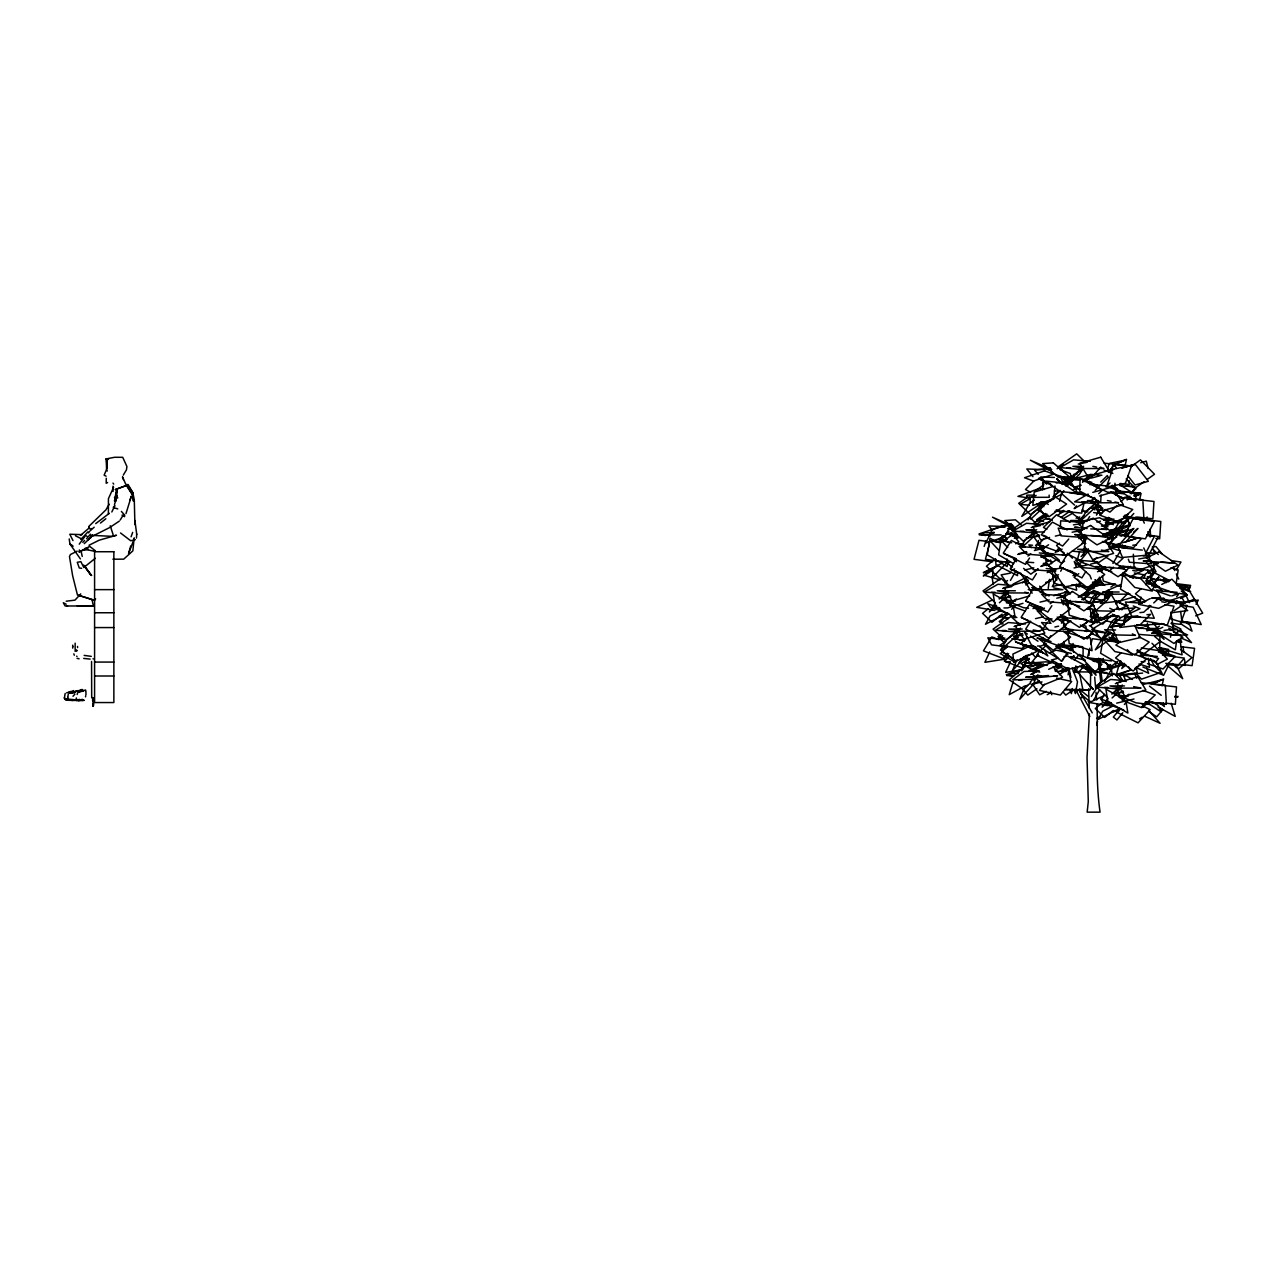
<?xml version="1.0" encoding="UTF-8"?>
<svg xmlns="http://www.w3.org/2000/svg" width="1266" height="1266" viewBox="0 0 1266 1266"><rect width="100%" height="100%" fill="white"/><g stroke="black" fill="none" stroke-linecap="round" stroke-linejoin="round"><path stroke-width="1.5" d="M1107.481 664.033L1107.465 669.587L1110.171 664.603M65.199 693.436L64.772 695.572M68.348 694.021L67.921 696.142M85.93 694.907L85.977 691.6M106.265 478.279L106.186 483.295L107.578 482.536M1083.031 656.089L1083.158 647.179M1159.941 634.424L1159.688 650.724L1141.299 647.986M113.054 491.43L113.006 486.176M79.742 699.956L81.388 699.781M82.876 700.525L84.347 700.288M108.433 459.447L105.996 458.941L106.977 459.004L106.755 468.483L105.996 458.941L114.605 457.279L122.723 457.311L126.932 466.553L126.426 469.908L123.277 475.13M992.829 570.222L992.655 577.312L1007.008 562.547L1007.087 559.002M1114.982 483.216L1114.871 487.821L1135.697 501.099L1135.855 494.959L1119.824 484.736M64.534 697.693L65.484 699.734L78.223 699.781M67.684 698.262L68.633 700.304L76.783 700.478M1097.527 721.288L1096.72 725.133M1101.024 495.022L1100.74 502.27L1079.629 491.018L1080.12 478.342L1099.616 488.739M93.32 706.365L93.431 703.69M1060.417 526.577L1060.686 520.801L1082.968 522.415L1082.604 530.122L1062.19 528.65M1098.682 658.178L1098.492 661.738L1103.398 658.494M1089.409 713.913L1087.019 757.622L1088.285 801.615L1087.162 812.155L1100.059 812.155C1094.979 776.185 1098.176 739.882 1096.989 703.833M1110.773 543.478L1110.836 542.228L1107.718 544.475M134.164 537.971L132.851 550.868L123.704 559.161L112.88 559.208M106.977 459.004L106.502 469.654L104.129 475.13L106.059 476.206M136.491 538.082L136.681 533.935M1070.64 649.996L1070.925 646.151M1042.567 489.736L1043.121 482.536L1050.463 483.565M84.759 548.51L88.351 547.577L79.188 551.976L79.362 549.919M92.592 700.889L92.829 697.977M1084.646 540.487L1084.946 536.8M1073.109 643.508L1072.745 647.369L1063.218 646.261M1055.021 485.938L1053.676 499.215L1032.834 505.371L1034.18 492.078L1053.122 486.492M1071.02 650.803L1071.416 646.879M1124.841 622.271L1125.585 614.849M1083.949 540.867L1084.376 537.132M93.273 706.286L93.637 703.374M1099.758 663.637L1100.217 659.997M1083.712 540.171L1084.202 536.531M1048.232 588.405L1049.467 579.337M1098.049 585.319L1099.616 577.597M1176.62 640.675L1175.37 649.822L1159.023 640.564M64.74 696.379C61.781 700.509 71.086 699.861 69.567 700.051M67.889 696.965L68.396 700.066L73.096 700.43M92.402 534.806L90.741 537.813L90.741 535.74M1125.173 614.991L1124.366 620.641L1116.042 619.865M1170.496 637.209L1171.003 633.712L1146.521 628.949M1085.959 536.499L1084.092 549.191L1107.908 556.312M1109.238 547.244L1109.776 543.62L1102.449 541.437M1152.519 575.571L1154.117 564.699M1176.32 582.692L1178.187 570.001L1170.876 567.817M1123.86 622.983L1125.031 615.244M1097.464 585.145L1099.062 578.562M1007.736 562.816L1007.135 566.535L987.258 554.856L989.996 538.161L996.627 542.054M1103.366 636.561L1100.629 653.256L1120.489 664.935L1121.106 661.216M1140.983 597.109L1140.381 600.828L1120.505 589.149L1123.243 572.454L1133.181 578.293M988.793 545.393L989.411 541.832M1146.505 583.832L1147.423 578.483L1130.269 576.853M85.534 696.838L85.677 695.984M1068.061 674.762L1069.264 668.005M1072.286 688.53L1071.4 693.594L1070.055 690.176M76.166 698.927L76.356 697.93M1097.131 585.019L1097.828 581.141M1097.052 585.683L1097.685 582.138M1074.787 671.391L1075.894 665.869M82.733 689.78L82.1 690.112M85.882 690.35L85.249 690.682M1059.61 501.32L1061.778 491.92M1084.329 501.842L1081.75 513.126L1057.458 510.72M1124.904 466.284L1126.534 459.321L1112.846 465.255M1139.463 500.402L1141.077 493.455L1134.257 496.43M1146.284 520.421L1147.107 516.939M1161.982 685.871L1163.612 678.908L1151.649 684.099L1176.494 686.932L1175.37 704.276L1165.859 703.184M989.379 544.111L985.423 559.319L1009.572 562.547M1089.884 648.208L1087.415 657.719L1111.564 660.947M1090.881 644.41L1092.368 638.697L1101.657 639.947M1108.288 589.814L1107.291 593.612L1112.861 594.355M1107.576 469.259L1109 463.878M1116.802 674.43L1117.641 675.553L1116.802 674.43L1131.266 669.777M1077.461 559.382L1079.502 552.071M1009.382 529.599L1010.442 525.849M130.714 546.01L128.578 553.574L134.338 538.382M1116.216 674.936L1120.268 660.773M114.446 504.659L117.168 495.797M984.173 546.421L985.929 540.772M1001.485 541.611L1003.226 535.961M1013.275 681.472L1009.192 694.67L1023.055 687.042M1021.488 670.806L1023.229 665.156L1026.694 663.257M125.999 513.585L131.411 496.066L129.702 500.592M1121.977 529.599L1123.132 525.976M1148.341 557.119L1149.481 553.495M88.699 538.762L88.383 539.712L89.395 538.319M88.968 527.289L90.108 529.172M77.147 694.512L77.906 692.265L83.208 691.062M1084.804 541.832L1086.655 536.404M1110.583 543.525L1113.051 536.278L1103.841 533.54M1107.022 485.337L1112.624 469.306L1131.662 465.461L1125.442 483.28L1108.288 486.745M1143.878 578.42L1145.113 574.986L1134.304 572.976M1148.183 608.804L1149.401 605.37M131.078 536.8L132.677 532.385M1016.044 538.082L1017.294 534.679M1035.366 549.08L1038.468 540.535M1042.092 549.476L1043.485 545.915L1040.636 548.447M1063.741 598.945L1065.814 593.612L1061.541 597.41M1104.933 597.093L1106.152 594.039M1149.037 583.389L1152.519 574.653M1107.307 591.095L1104.68 597.568L1107.671 598.28M1016.645 660.441L1012.325 670.853L1025.903 655.946M1036.221 677.389L1033.341 684.336L1019.779 699.243L1024.083 688.815L1026.552 686.109M81.356 700.351L76.64 700.462L81.119 700.43L82.084 699.196M1109.649 539.443L1110.994 536.341L1123.401 522.352L1129.351 517.272M1126.613 532.4L1127.943 529.299L1106.848 536.341M1130.744 532.4L1132.089 529.299L1110.994 536.341L1121.328 527.384L1133.83 513.458M1075.483 672.404L1077.746 667.229M1109.127 668.258L1110.646 664.808M113.608 487.283L108.433 498.662L108.385 514.154M1104.553 597.014L1105.914 593.991M1124.161 663.321L1121.771 668.543L1125.949 664.951M989.727 651.895L984.885 662.308L1002.988 659.428M1010.458 661.96L1005.631 672.373L1021.915 669.793M1017.927 673.686L1019.462 670.379L1022.944 669.255M1027.106 659.032L1023.229 667.324L1031.901 664.539M1037.012 667.578L1038.563 664.254L1028.15 667.593M111.819 511.986L114.874 505.609L113.244 507.524L117.754 508.9M109.224 504.2L105.901 509.881L88.778 526.466M1168.835 664.697L1163.628 675.269L1142.897 667.024M1117.039 533.492L1119.666 528.286M1075.752 473.579L1070.023 484.672L1078.6 488.993M1145.382 553.796L1154.339 536.452L1146.632 535.407M1188.22 591.08L1190.436 586.838L1181.115 588.041L1186.464 585.968L1194.851 599.894L1189.565 601.951M1196.053 604.309L1198.269 600.084L1179.659 602.474M79.236 544.174L85.629 535.486L86.958 536.246M1057.885 576.362L1052.283 586.601L1062.047 584.148M1060.671 571.235L1062.538 567.817M83.477 700.256L82.274 699.971M1089.077 603.597L1092.906 596.745L1096.767 593.501M1091.339 604.42L1098.049 592.409M1134.652 625.388L1140.144 637.589L1118.764 642.622L1111.69 626.923L1117.53 616.526L1112.387 620.862L1101.863 639.726L1107.006 635.405M1010.458 580.398L1015.997 570.792M1093.777 699.908L1099.648 689.748M1104.538 681.282L1111.374 669.429M1020.396 628.094L1015.142 637.067L1000.457 650.265L1006.581 639.789L1018.339 629.234M1152.187 574.922L1154.038 571.757M1176.336 569.906L1180.972 562.025L1171.208 560.585M1112.909 563.449L1120.426 550.868L1109.696 547.608M1109.19 472.519L1112.956 466.252L1115.33 466.236L1116.485 468.483M1008.195 656.658L1006.328 659.744L983.429 650.851L991.832 636.925L998.874 639.662M1101.768 698.959L1104.569 694.322M1039.465 502.586L1037.471 505.894L1021.773 516.401L1029.764 503.203L1034.464 500.054M120.207 520.01L123.166 515.151M1131.329 493.819L1135.428 487.173M1085.832 571.567L1081.924 577.882L1059.705 566.63L1067.523 554.002L1082.905 561.788M1039.797 650.344L1036.743 655.297L1059.246 665.758M1062.301 660.82L1067.396 652.576M1086.576 521.45L1089.678 516.528M1091.308 696.395L1100.755 681.488L1102.259 681.345L1099.505 662.086M1016.25 559.208L1010.221 568.687L1032.407 579.939L1036.427 573.609M1029.527 558.021L1025.507 564.335L1003.321 553.084L1011.36 540.44L1025.017 547.371M1030.682 621.258L1025.65 629.155L1047.837 640.406L1050.859 635.674M1051.872 605.718L1047.837 612.032L1025.65 600.78L1033.705 588.136L1049.055 595.938M1047.393 622.207L1043.358 628.537L1021.171 617.286L1029.226 604.642L1041.174 610.703M1090.991 614.722L1094.837 608.693M1088.095 637.858L1091.118 633.111L1101.357 638.301M1102.037 639.283L1095.312 649.822L1110.488 638.839L1113.368 634.329M1109.079 472.218L1112.956 466.236L1108.858 472.345M1020.966 546.532L1024.89 540.535L1034.908 531.293M1036.253 531.831L1032.328 537.844L1022.311 547.07M1096.831 504.137L1093.887 508.647L1079.597 521.829L1086.465 511.337L1095.043 503.409M1040.241 592.599L1042.203 589.592M1028.024 519.915L1031.964 513.933L1041.981 504.707M1043.326 505.229L1039.386 511.211L1030.809 519.123M1065.735 485.1L1071.637 476.127M1065.988 486.097L1069.912 480.115M1083.253 468.42L1079.312 474.402L1066.431 486.271M995.266 603.012L989.363 612L996.516 605.401M1008.591 591.333L1003.685 598.802L999.38 602.758M1007.309 653.209L1004.365 657.687L1008.654 653.747M1088.032 551.39L1079.803 561.329M1026.916 659.333L1024.954 662.324L1029.242 658.367M1095.043 610.244L1093.08 613.235L1107.402 600.052L1112.308 592.567M1107.987 698.199L1102.085 707.172L1107.813 701.902M1122.293 685.017L1116.406 693.99L1112.102 697.946M1096.435 515.135L1099.489 510.562L1102.86 508.979M1046.46 639.757L1043.785 643.682L1061.43 661.327L1063.218 658.716M1045.716 555.806L1047.868 552.656M1066.969 605.085L1070.213 600.353M1061.414 623.157L1065.735 616.859M1063.851 490.638L1061.715 493.708L1074.628 505.118M1067.048 486.049L1069.184 482.979L1076.353 489.309M80.755 593.881L74.979 600.131L66.196 601.208M1091.086 626.607L1089.393 625.594M90.472 534.173L86.531 538.746M1097.891 512.952L1100.012 510.071M1152.155 585.936L1158.754 577.09L1151.744 585.731M72.716 645.154L72.716 646.989M72.716 646.309L72.716 648.145M80.897 539.395L87.987 531.815M1023.593 657.086L1019.067 662.878L1024.321 657.117M1152.661 584.813L1158.738 577.09M77.21 551.153L70.469 554.508L69.472 556.518L72.653 575.808L77.463 595.036L94.475 600.29L95.63 598.834M1176.668 596.634L1178.44 594.45L1154.924 586.205L1152.266 589.481L1170.354 595.827M1007.657 613.25L1000.631 621.923L1003.036 623.837M1119.207 709.878L1113.352 717.094L1116.944 719.974L1122.815 712.742M1098.002 614.295L1094.71 618.314L1096.625 622.302L1092.289 612.301M1058.993 547.893L1055.227 552.435L1062.127 549.128M1038.262 654.459L1031.964 662.023L1047.204 665.41M1044.45 684.352L1039.418 690.397L1060.354 695.066L1071.701 681.472L1056.461 678.085M1071.495 658.795L1073.932 655.867M1074.296 660.251L1079.17 654.411L1101.911 664.223L1095.818 671.502L1081.829 665.473M1078.379 672.737L1084.282 665.71M82.116 689.495L80.027 690.334M85.265 690.081L82.417 691.046M90.851 529.441L91.643 528.523M1082.557 482.33L1088.222 475.684M1100.771 467.027L1093.966 475.003L1085.073 481.792M1068.805 539L1062.617 546.026L1041.285 534.774L1052.41 522.13L1067.175 529.916M73.001 696.284L74.852 694.211M1076.606 505.862L1074.154 508.631L1087.035 501.589M76.878 650.36L75.153 651.373L75.153 643.16M1121.328 542.339L1133.83 528.413L1126.376 534.774M1126.708 540.946L1137.96 528.413L1133.497 532.226M82.828 542.386L84.6 540.44M1030.255 682.042L1035.192 676.614M1008.005 613.25L1004.365 617.207L1007.863 618.947M1011.629 609.294L1015.253 605.338M1120.726 708.438L1117.087 712.394L1138.055 722.854L1150.145 709.672L1143.166 706.175M1124.35 704.482L1127.974 700.525M80.391 535.455L89.221 527.906M1178.361 631.607L1180.846 628.98L1172.221 624.613M990.487 568.735L984.173 575.223L1000.061 579.923M1025.096 582.613L1027.707 579.923M1083.237 600.068L1089.741 593.422M1102.733 624.185L1110.519 616.21M1125.648 618.789L1128.243 616.131M1033.768 481.096L1025.492 489.515L1030.666 492.332M1081.67 537.338L1084.44 534.553M1080.689 539.284L1083.459 536.499M1111.105 592.52L1100.296 603.328L1120.299 601.034L1128.402 592.931M84.268 543.636L91.215 536.926M73.491 699.876L78.255 699.544M1100.708 482.109L1107.323 475.557L1108.32 477.345L1095.09 490.433M1078.711 520.627L1083.823 515.563M1091.055 603.439L1100.502 594.134M1094.71 628.553L1092.004 631.196L1105.123 632.873M1110.535 627.556L1119.983 618.267M1027.343 637.241L1020.776 643.571L1040.684 650.692L1045.938 645.628M81.974 689.527L79.758 690.619M1094.552 497.665L1090.406 501.637L1101.831 507.761M1098.698 493.708L1102.844 489.752M1116.897 505.53L1109.981 512.129L1105.091 509.502M1121.043 501.573L1123.812 498.946L1110.757 491.936M1043.595 539.237L1038.183 544.333L1057.616 551.438L1060.322 548.89M1105.171 510.04L1099.743 515.135L1119.191 522.241L1132.738 509.518L1118.606 504.359M1074.296 489.072L1077.002 486.524M1047.947 515.183L1045.241 517.715L1052.299 520.31M1089.235 477.108L1085.168 480.906L1097.527 485.432M1105.946 486.761L1110.013 482.947M1016.313 598.976L1009.524 605.306L1025.428 611.13M1110.567 534.553L1114.65 530.739M1033.024 608.63L1035.746 606.097M1092.669 561.329L1096.736 557.531M1113.447 567.184L1109.38 570.998L1102.306 568.402M1116.169 564.652L1122.958 558.306L1115.884 555.727M1115.963 604.009L1118.669 601.477M1129.035 694.148L1122.246 700.494L1141.679 707.615L1155.241 694.923L1142.882 690.397M1124.841 571.662L1130.57 566.345M1150.873 605.591L1143.72 612.238L1139.922 612.602M1153.737 602.933L1159.466 597.631L1151.886 598.343M991.373 568.545L983.318 575.983L989.411 572.374L996.12 566.171M1064.026 482.536L1069.754 477.266M1076.179 473.168L1081.908 467.882M1052.853 496.968L1060.006 490.369M1057.664 515.626L1063.377 510.356M1006.264 592.298L999.111 598.881L1008.163 592.662M1082.398 554.809L1088.127 549.539M1120.426 686.156L1111.833 694.069L1120.869 687.849M1082.019 697.629L1082.667 697.028L1079.392 690.239M89.997 530.976L94.159 527.194M1141.22 588.595L1135.46 593.786L1145.714 601.445M1145.54 584.718L1148.42 582.123L1155.731 587.598M1160.226 600.448L1163.106 597.853M1121.344 652.702L1115.583 657.893L1133.149 671.027L1146.11 659.364L1140.255 654.981M92.086 536.404L109.699 527.542L119.289 521.133M1100.74 617.128L1096.388 620.989L1101.531 623.663M1120.22 641.245L1115.868 645.106L1134.7 654.933L1149.18 642.084L1138.909 636.719M1007.831 646.277L1001.865 651.484L1015.807 660.884M1030.698 682.77L1023.245 689.258L1009.303 679.858L1025.697 665.568L1033.452 670.79M1033.673 680.174L1036.664 677.579M993.683 559.952L986.436 566.234L1000.425 579.163M1004.618 583.025L1007.514 580.524M1007.578 646.356L1001.659 651.42L1013.085 658.336M1014.968 640.026L1017.927 637.494M1115.362 547.418L1119.824 543.605M1119.492 547.418L1122.467 544.886M1130.142 493.534L1135.934 488.613L1132.722 486.571M95.298 558.274L83.793 567.516L80.866 561.629L77.258 562.31L79.299 567.991L81.625 568.323M1022.501 582.819L1026.742 579.29M1093.935 661.074L1096.767 658.716M76.371 650.012L76.878 650.961M95.71 523.633L109.351 513.3M100.441 523.08L105.838 518.759M988.35 608.693L982.558 613.33L991.958 622.239L1002.086 614.121M1005.03 616.859L999.238 621.495L1001.928 624.043M1102.512 702.709L1095.28 708.517L1104.68 717.411L1113.352 710.448M1086.877 589.782L1099.98 579.306M89.728 537.639L90.646 536.911M1054.42 495.544L1060.148 491.018L1054.325 491.002M1003.178 527.115L1006.122 524.82M998.558 539.522L1002.973 536.072M1005.916 533.777L1008.86 531.483M1078.774 573.672L1074.059 577.264L1087.415 587.74L1104.712 574.542L1095.802 567.564M1027.881 556.011L1030.777 553.828M1038.088 568.687L1030.856 574.178L1023.577 568.371M1040.984 566.488L1048.232 560.996L1040.937 555.173M1027.549 577.106L1024.653 579.306L1037.756 589.782L1055.116 576.6L1047.837 570.776M1034.781 571.615L1037.677 569.415M1044.434 608.107L1040.082 611.399L1053.201 621.875L1070.561 608.693L1061.826 601.714M1050.21 603.708L1053.106 601.524M1045.732 620.213L1048.628 618.014M1042.978 637.589L1040.082 639.789L1053.201 650.265L1070.561 637.067L1063.282 631.259M1117.846 661.358L1110.614 666.85L1100.423 658.716M1037.756 675.015L1032.059 679.225L1012.642 679.905L1024.02 671.471L1037.614 671.012M1059.864 671.455L1062.791 669.271M1059.468 674.715L1068.282 668.179M1059.547 543.193L1056.556 545.393L1065.798 555.869L1083.775 542.687L1077.999 536.135M1140.223 577.85L1152.202 569.067L1146.426 562.515M1078.854 538.636L1083.348 535.328M1131.472 617.65L1122.451 624.249L1129.699 617.966L1126.265 616.178M1110.868 587.107L1115.362 583.848L1095.549 585.209L1085.057 592.805L1097.669 591.934M1130.348 611.225L1134.842 607.965L1115.03 609.326L1104.538 616.922L1118.954 615.925M1106.025 635.579L1110.583 632.288M1035.066 491.05L1043.944 484.72M1131.551 466.268L1140.492 459.875L1154.513 474.244L1147.059 479.561M1144.068 481.697L1135.111 488.09L1126.202 478.944M1018.766 630.927L1005.315 640.406L993.066 629.155L1010.996 616.526L1020.523 625.277M1035.287 532.717L1023.245 541.168L1011.629 529.916L1029.685 517.24L1037.424 524.741M1093.84 505.64L1084.82 511.97L1082.24 509.47M1025.112 582.392L1028.119 580.287M1082.794 625.246L1087.288 622.081M1090.295 619.976L1094.789 616.827L1095.359 622.366M1057.094 468.768L1063.123 464.559M1027.755 496.984L1018.719 503.298L1030.318 514.55L1039.354 508.236M1070.245 477.741L1083.791 468.262M1062.68 484.229L1070.213 478.959M1036.537 519.804L1045.574 513.49M1033.42 523.507L1046.966 514.028M1061.003 517.462L1070.023 511.147M1081.053 556.502L1084.06 554.381M1001.01 634.488L998.004 636.592L1004.444 642.843M1098.761 583.705L1086.719 592.14L1089.298 594.64M1102.828 600.226L1108.858 596.017M1134.811 668.448L1141.062 664.096M1003.479 540.93L1012.658 534.6L1018.75 541.721L1015.696 543.826M1034.67 669.54L1040.779 665.315M1036.933 688.767L1027.755 695.097L1021.646 687.976M1073.394 689.812L1065.75 695.097L1063.313 692.249M1048.58 544.791L1041.079 549.887L1061.557 563.164L1064.564 561.123M1055.48 560.395L1047.979 565.491L1055.844 570.586M1072.951 575.698L1075.958 573.672M1070.909 620.878L1063.408 625.974L1083.886 639.235L1092.906 633.127L1080.294 624.961M1173.899 610.861L1182.903 604.752L1176.605 600.654M1159.419 626.069L1153.421 630.136L1173.899 643.413L1182.903 637.304L1168.724 628.11M1005.726 641.403L999.697 645.423L1021.662 648.524L1026.188 645.502M1047.172 572.643L1050.321 570.602M1096.609 718.471L1099.727 716.524M1139.511 718.866L1142.154 717.236M1080.547 595.558L1090.01 589.75M1098.445 620.656L1090.564 625.499L1101.262 639.362L1110.725 633.554M1081.702 599.578L1086.418 596.713L1104.791 600.844M1019.225 628.965L1014.398 631.861L995.408 630.246L1008.29 622.54L1025.381 623.98M1013.386 536.278L1016.487 534.458L1006.755 534.078M1088.127 494.072L1074.565 501.827L1093.144 503.425L1098.239 500.529M1036.664 529.726L1031.584 532.622L1013.006 531.024L1026.568 523.269L1043.279 524.71M1025.729 584.908L1029.131 582.977M1040.921 588.453L1037.534 590.383L1028.245 589.592M1083.664 466.299L1078.585 469.195L1060.006 467.581L1073.584 459.859L1090.295 461.315M1030.271 498.598L1020.08 504.39L1029.369 505.197M1064.991 479.893L1068.393 477.962M1038.658 506.004L1043.754 503.108M1046.381 516.069L1037.898 520.896L1043.469 521.37M1035.161 524.773L1045.352 518.981L1050.922 519.471M1062.934 518.823L1071.416 513.996M1008.037 590.7L1002.941 593.596L984.362 591.982L997.94 584.275L1012.8 585.557M1088.459 549.27L1083.364 552.15L1072.223 551.185M1002.751 635.754L999.365 637.684L1004.935 638.159M1111.754 591.95L1106.658 594.83L1088.08 593.216M1120.758 685.887L1115.662 688.767L1097.084 687.153L1110.662 679.446L1125.521 680.744M1011.36 570.744L1014.636 568.909M1024.795 582.677L1028.055 580.841M1094.378 661.58L1099.284 658.842M1081.386 697.756L1082.667 697.028M1003.384 651.753L1000.172 653.509L1014.177 661.754L1017.373 659.997M1027.343 660.045L1020.918 663.574L1024.036 665.41M1047.204 694.67L1050.669 692.755M1141.885 706.792L1148.294 703.263M89.269 531.831L88.557 532.923M1094.9 618.615L1098.192 616.874M1037.155 663.843L1032.233 666.438L1025.318 655.962M1039.339 680.886L1032.771 684.352L1039.671 694.812L1046.254 691.347M79.188 551.976L89.775 546.437L95.377 550.805M1041.538 549.286L1044.925 547.529M1161.729 584.465L1171.857 579.179L1187.286 595.004L1180.529 598.517M1000.441 610.703L990.075 616.004L985.47 624.249L1006.217 613.662M1113.162 705.89L1102.781 711.175L1098.192 719.42L1118.938 708.849M1002.767 562.8L983.271 572.738L997.655 565.965M1013.069 584.117L1026.077 577.486M89.016 545.25L99.128 540.202L116.472 535.249L111.899 536.325L91.279 535.36M1119.714 568.102L1123.037 566.44L1143.071 570.428L1129.778 577.059M1150.272 598.565L1138.656 604.373L1158.691 608.345L1171.968 601.714L1151.933 597.726M1162.774 627.24L1160.067 628.585L1147.344 628.411M1082.921 480.795L1089.789 477.44M1076.828 564.715L1081.623 562.389L1102.306 569.447L1097.511 571.773M1062.221 494.072L1045.083 502.333L1048.295 504.454M1064.532 511.227L1061.098 512.888L1056.303 509.723M1030.128 645.945L1012.895 654.079L1013.797 662.324L1036.189 651.753L1035.651 646.799M991.737 600.29L976.719 607.348L994.902 610.449M1104.458 695.477L1089.425 702.519L1107.623 705.621M1099.853 585.303L1103.351 583.673M1120.489 584.591L1101.278 593.532L1092.811 590.067M1119.334 609.421L1128.069 605.354M1122.356 697.677L1125.585 696.189M1030.635 674.462L1035.794 672.104M1151.981 584.686L1155.542 583.072M1103.92 526.957L1120.742 519.456L1114.444 530.043L1102.654 535.281M1121.518 535.914L1124.888 534.426M1115.204 546.501L1118.574 544.997M1029.131 670.553L1043.595 664.128M1053.027 661.707L1033.151 670.553L1039.782 672.119M1048.659 669.287L1061.304 663.653M1127.041 499.817L1130.617 498.25M1135.982 495.892L1139.574 494.326L1133.845 495.497M1114.27 464.907L1125.015 460.191L1109.728 463.309M1127.42 499.405L1130.839 497.918M1143.23 684.447L1162.093 679.779L1151.348 684.479M1064.674 484.799L1068.203 483.28M1099.252 509.644L1102.67 508.157M1119.35 547.482L1122.768 545.994M71.592 691.363L73.729 690.556M74.741 691.932L76.862 691.141M1090.073 587.155L1095.343 584.892M1054.705 670.015L1061.43 667.135L1056.414 666.565M1049.261 653.003L1056.034 650.138L1071.416 653.493M1070.403 657.624L1073.79 656.184M1121.28 529.33L1128.576 526.276M1073.521 489.562L1076.907 488.154M1102.749 534.79L1111.01 531.388L1114.333 533.255M1035.588 545.266L1040.747 543.161M1038.848 655.456L1035.224 656.912L1031.663 653.003M1039.212 670.616L1031.98 673.544L1042.678 685.302L1062.585 677.231L1053.075 666.786M1100.629 505.72L1095.501 507.777L1099.663 513.806M1039.054 534.917L1033.926 536.974L1039.149 544.507M1010.426 595.922L1005.283 597.979L1008.416 602.521M1123.148 691.094L1118.005 693.167L1122.167 699.212M1022.532 633.491L1015.648 636.244L1017.516 639.267M1026.599 644.679L1023.007 646.103L1033.831 646.04M1046.412 643.903L1041.032 646.008L1037.44 646.024M73.998 691.98L80.059 690.476M1180.213 604.689L1194.297 599.198L1202.7 613.124L1195.658 615.862M1098.255 672.562L1108.826 668.448L1099.474 669.667M1036.126 495.402L1029.195 497.981L1017.959 496.383L1038.721 488.644L1044.355 489.436M1078.426 596.84L1094.504 591.048M1088.823 593.517L1078.268 597.125M1110.108 616.969L1092.526 622.951L1113.985 615.165M1160.463 672.61L1141.505 679.146L1136.029 673.512M990.297 533.461L993.952 532.211M1006.565 534.268L1012.056 532.385M1110.693 641.229L1115.868 639.457M1078.252 464.068L1087.431 462.217M1031.236 527.495L1040.415 525.627M1076.084 518.205L1079.787 516.955M1002.609 588.484L1011.787 586.617M1131.677 568.418L1135.396 567.152M1160.59 599.704L1164.309 598.438M1171.746 595.906L1179.2 593.374L1187.286 594.735L1164.942 602.315L1161.713 601.777M1115.33 683.656L1120.901 681.773M990.772 533.777L994.301 532.59M1022.801 659.95L1026.33 658.763M1022.184 669.318L1006.343 674.651L1012.863 676.266M78.334 690.524L75.691 691.204M81.467 691.094L78.84 691.774M1081.322 529.647L1084.851 528.476M1113.89 519.028L1106.848 521.386L1105.519 524.488L1116.074 520.959M1124.43 515.499L1127.943 514.328L1126.613 517.43L1121.344 519.202M1107.275 538.857L1112.545 537.101M1111.406 538.857L1116.691 537.101M1120.204 535.929L1127.231 533.572M1109 546.912L1137.675 537.971L1125.379 542.054M1114.824 545.567L1120.093 543.81M1014.05 626.559L1019.241 624.866M1106.437 543.541L1110.187 542.323L1117.783 546.311L1102.813 551.137M1124.825 664.001L1109.934 669.081L1109.633 667.72L1124.129 663.669M1092.605 616.241L1097.812 614.58M1053.233 576.441L1058.503 574.796M78.634 699.861L79.473 700.035M1161.397 653.082L1166.967 651.42M1022.991 603.312L1007.451 607.933L1003.97 607.949M1060.386 671.17L1067.159 669.16M1121.787 698.579L1125.252 697.55M1133.988 699.006L1116.691 703.136M1099.521 495.987L1113.51 491.888M1050.194 521.592L1032.708 526.719L1040.81 539.996L1049.561 537.449M1045.653 582.439L1050.891 580.904M1053.755 595.716L1067.744 591.618L1063.693 584.971M1030.366 621.527L1015.221 625.974L1023.988 639.235L1044.814 633.127L1039.94 625.752M1081.211 485.226L1074.217 487.268L1068.156 477.314M1088.222 483.201L1091.719 482.172M1054.879 511.353L1058.376 510.325M1101.388 526.118L1106.642 524.583M1110.947 530.201L1130.19 524.583L1126.139 517.952M1029.669 595.875L1012.167 600.97L1004.08 587.709L1025.064 581.585L1032.154 593.2M1135.127 596.602L1115.884 602.22L1108.81 590.605M68.348 692.613L71.735 692.138M71.497 693.198L74.884 692.708M1122.246 468.009L1135.175 464.321M1140.713 462.739L1146.268 461.14L1148.167 468.515M66.623 692.818L67.747 692.502M69.772 693.388L70.896 693.072M1089.804 700.905L1088.159 701.364L1089.409 702.836M1121.739 467.866L1135.127 464.226L1148.373 481.317L1134.985 484.973L1127.753 475.636M1092.764 492.363L1113.684 486.714L1106.088 486.745M1091.26 478.057L1100.138 475.731M68.744 691.996L70.706 691.489M71.893 692.565L73.855 692.075M1145.16 626.116L1148.61 625.246M1056.73 658.636L1051.381 659.997L1068.457 669.287L1084.471 665.236L1067.412 655.93L1063.851 656.832M1067.982 668.385L1064.421 669.287L1055.891 664.634M1174.816 697.186L1178.076 696.379M1025.523 655.709L1032.755 653.968M1023.925 686.283L1027.549 685.412M1031.157 684.526L1042.013 681.899M1073.41 524.868L1083.997 523.175M1089.836 484.704L1093.507 483.849M1103.287 519.361L1106.959 518.49M1096.831 522.051L1100.502 521.181M1104.158 520.31L1111.501 518.585M1108.779 533.018L1120.663 531.372L1105.993 534.838M1109.253 533.888L1120.252 531.293M1106.468 535.708L1122.958 531.799M1104.696 599.878L1092.21 602.806L1099.284 618.488L1108.193 616.4M1111.69 626.923L1124.176 623.996M1018.94 553.653L1026.378 551.913M1017.658 554.429L1026.963 552.261M1034.401 550.52L1041.839 548.779M1024.558 570.032L1033.863 567.864M1041.301 566.124L1048.739 564.383M1074.043 567.975L1087.051 564.937M1090.754 564.066L1098.192 562.341L1095.438 562.42M1039.987 602.125L1049.292 599.957M1056.73 598.217L1064.168 596.476L1061.731 596.571M1035.525 618.631L1042.962 616.89M1130 602.125L1139.305 599.957M1039.987 630.515L1047.441 628.775M1054.879 627.034L1058.598 626.164M1146.743 630.769L1154.181 629.028M135.32 539.68L130.714 540.756L120.523 532.97M1055.322 536.119L1060.908 534.806M1072.096 532.211L1081.496 530.549M1138.656 559.034L1149.908 556.945M1124.287 497.475L1130.016 496.288M1114.523 546.263L1120.252 545.108M1082.113 521.133L1099.489 517.747L1113.384 524.63M1085.975 535.344L1082.113 536.088L1087.32 538.667M1106.579 470.857L1113.811 469.496M1010.268 573.182L1001.121 574.875L1008.812 585.731L1001.074 578.261L983.002 590.89L994.601 602.141M1063.393 567.627L1052.616 569.542L1064.484 586.886L1080.658 584.022L1077.413 579.29M1112.228 711.777L1119.46 710.637M999.95 540.55L1007.15 539.427M1014.367 538.287L1017.959 537.734M1090.722 602.679L1101.8 601.698M1110.203 626.797L1121.296 625.815M1037.25 664.935L1040.858 664.365M1109.332 638.744L1112.909 638.222M1039.671 502.729L1050.653 501.162M1093.587 507.919L1101.072 506.859M1026.394 537.908L1039.497 536.056M1164.055 630.436L1173.55 629.091L1170.797 612.174M1073.394 474.481L1077.129 473.959M1065.418 484.403L1071.036 483.612M1001.501 598.359L1010.854 597.061M1013.892 636.371L1023.181 635.073M1114.222 693.546L1123.575 692.249M1145.73 581.062L1151.316 580.287M1170.908 612.855L1187.698 610.56L1180.149 605.148M1152.25 546.991L1155.953 546.516L1161.761 553.574M79.964 699.528L79.125 699.402M83.113 700.098L81.863 699.734M1049.751 468.309L1034.559 470.145L1038.215 474.339M1056.24 483.011L1065.735 481.855L1060.861 476.253M996.658 527.115L1008.053 525.738M1137.849 615.798L1130.585 616.637L1119.793 627.461L1139.78 625.151L1150.588 614.342L1146.949 614.754M1118.084 675.158L1137.169 672.942L1136.346 667.166M1009.572 661.612L1005.837 662.023L1003.985 656.896M1119.207 675.538L1142.644 673.085M81.119 700.43L82.622 700.604M1125.284 545.931L1117.783 546.643L1122.531 557.451L1146.933 555.157L1143.752 547.941M1132.785 545.219L1136.552 544.871M1122.974 567.057L1128.671 566.519M82.464 550.235L87.829 549.745M1102.259 681.345L1100.755 681.488L1098.477 662.466M1092.716 611.146L1096.498 610.829M1112.213 635.263L1115.979 634.946M1034.243 662.419L1026.599 663.02L1030.508 663.59M1055.86 664.998L1061.604 664.555M77.21 699.75L75.058 699.892L76.023 699.94M80.359 700.32L78.207 700.462L79.172 700.525M1018.639 679.969L1022.422 679.7M83.698 658.399L90.171 659.111M1100.249 670.141L1104.142 669.904M1139.653 625.182L1163.913 623.869M1169.784 629.898L1175.639 629.772M1177.839 635.152L1187.603 634.931L1177.348 630.515M1140.191 616.748L1127.31 617.017L1125.806 614.137M1148.278 584.101L1152.218 584.037L1154.75 586.744M1141.03 661.707L1144.97 661.643M77.305 606.003L93.399 605.892L92.054 599.862M995.266 607.996L998.747 607.981M1107.987 703.184L1111.469 703.168M67.573 605.987L65.136 606.003L63.3 602.727L66.196 604.183M1034.211 495.133L1026.758 495.148L1026.916 497.348L1049.245 497.301L1049.103 495.117M1092.89 500.576L1087.447 500.592L1098.572 502.792L1118.543 502.744L1114.84 502.016M1033.135 529.774L1025.871 529.789L1036.996 531.989L1044.26 531.973M1035.461 587.551L1031.822 587.551L1042.947 589.75L1062.934 589.703L1053.66 587.883M1081.971 466.347L1072.888 466.347L1084.013 468.531L1103.984 468.531L1100.281 467.803M1061.114 477.045L1064.753 477.045M1070.197 477.045L1073.821 477.045M1070.419 479.244L1084.946 479.244M1079.803 520.484L1070.72 520.484L1081.844 522.668M1105.392 522.668L1125.363 522.668L1117.957 521.212M1078.141 527.289L1074.486 527.289L1087.13 528.555M994.047 532.733L984.964 532.733L979.393 534.917L1001.169 534.917M1079.74 534.632L1074.771 534.632L1106.152 536.816L1090.738 535.36M1088.57 549.317L1077.667 549.317L1088.792 551.501L1108.779 551.501L1101.357 550.045M1151.459 561.012L1143.198 561.012L1174.579 563.196L1161.096 561.93M1177.507 585.398L1190.673 585.398L1175.987 583.642M94.586 589.639L113.861 589.639M1015.411 590.763L997.244 590.763L1008.369 592.947L1028.34 592.947L1024.637 592.219M1102.781 591.997L1119.128 591.997M1130.253 594.181L1112.086 594.181L1102.813 592.361M1084.092 595.542L1087.716 595.542M1064.342 600.638L1061.652 600.638L1090.168 602.822L1084.519 602.315M67.177 606.003L93.399 605.892L91.706 605.892M94.586 612.76L113.861 612.76M1084.345 619.327L1057.173 617.143M1088.95 621.479L1096.214 621.479M1195.294 623.109L1181.748 622.381M94.586 627.572L113.861 627.572M1022.232 629.028L1008.496 629.028L1020.38 631.212L1040.003 631.212L1033.214 629.962M1154.355 633.19L1151.664 633.19L1180.181 635.374L1170.765 634.535M1014.05 636.466L1017.69 636.466M1058.518 644.521L1082.208 646.72L1059.705 645.723M1024.099 657.101L1027.723 657.101M1020.333 659.285L1029.4 659.285M94.586 662.071L113.861 662.071M1017.769 673.433L1012.325 673.433L1006.755 675.617L1014.003 675.617M94.586 675.997L113.861 675.997M1124.493 685.935L1109.966 685.935L1121.09 688.118L1141.062 688.118L1133.656 686.663M1081.686 502.064L1085.294 502.08M1007.768 528.602L1015.205 528.634M1020.111 531.261L1023.735 531.277M1006.153 534.252L1013.575 534.284M1019.32 639.916L1024.748 639.931M1067.111 467.834L1070.735 467.85M991.484 592.251L995.092 592.266M1001.944 630.515L1005.869 630.531M1104.205 687.422L1107.813 687.438M1055.322 671.36L1066.304 671.439M1073.631 671.502L1079.123 671.55L1082.921 689.733L1064.611 689.59M1073.362 671.803L1090.643 672.009L1090.406 689.812L1065.434 689.511M1138.261 628.284L1143.72 628.363M1090.612 605.765L1094.251 605.844M1114.175 611.193L1096.04 610.813L1088.269 607.126M1115.552 629.993L1104.648 629.772L1115.52 634.931L1135.475 635.358L1132.374 633.886M84.157 655.392L91.263 656.358M69.947 699.861L66.228 699.418L67.003 699.75M1048.517 675.569L1025.713 677.183L1038.452 677.516L1057.616 675.807L1053.977 675.712M73.998 699.655L67.921 699.133M77.147 700.225L69.377 699.987L70.152 700.32M1044.403 469.607L1026.805 468.974L1032.929 476.681M1040.747 476.965L1054.42 477.456M1004.555 526.514L988.904 525.944L992.576 530.581M66.433 699.465L67.367 699.56L64.772 698.547M1116.739 530.169L1122.293 530.565M1110.741 530.027L1118.163 530.565M1143.135 555.742L1148.642 556.138L1151.49 563.861L1129.446 562.246L1128.307 559.161M1142.233 603.249L1125.395 601.999L1131.851 616.605L1154.291 618.267L1150.699 610.149M1032.518 545.235L1028.847 544.95L1031.458 547.608M1040.636 556.898L1044.308 557.182M1033.736 562.642L1026.093 562.057L1033.499 569.763L1054.499 571.377L1047.093 563.671L1043.279 563.37M1177.206 592.314L1162.52 591.19L1150.715 579.242L1169.072 580.667L1163.501 578.863M1144.67 602.3L1138.941 601.856L1134.004 596.729M1040.874 610.956L1037.06 610.655L1044.45 618.362L1052.093 618.947M1055.907 619.248L1065.45 619.976L1060.528 614.849M1051.081 623.268L1041.538 622.54L1048.928 630.246L1069.928 631.861L1063.772 625.436M1138.941 634.408L1159.941 636.038L1156.238 632.177M1108.494 639.868L1118.036 640.596M1157.33 656.421L1142.628 655.297L1137.39 649.98M1101.911 475.256L1090.738 474.386L1071.226 479.513L1080.531 480.241M1111.2 487.094L1114.871 487.378L1112.197 485.163M82.005 534.632L69.788 534.236L72.985 540.582M114.446 497.554L117.849 497.839M1082.082 543.161L1085.801 543.478M1012.357 638.808L1017.943 639.298M1125.933 486.017L1133.561 486.698L1120.046 485.733M1101.452 566.662L1105.234 566.994M1109 567.342L1112.782 567.674M1118.432 568.181L1124.097 568.687L1095.818 566.503M1116.248 490.892L1140.397 493.091L1116.438 491.366M1043.358 552.941L1052.774 553.78M1062.19 554.635L1065.956 554.967M1039.307 552.941L1063.788 555.125M1050.258 568.545L1054.024 568.877M1046.207 568.545L1055.622 569.384M1066.922 570.396L1070.672 570.729M1174.532 602.315L1180.181 602.822L1168.597 602.157M1065.703 600.638L1069.469 600.97M1075.103 601.477L1080.753 601.983M1061.225 617.143L1066.874 617.65M1072.508 618.156L1076.274 618.488M1080.04 618.821L1083.807 619.169M1155.716 633.19L1159.466 633.538M1067.586 629.186L1073.22 629.693M1084.519 630.705L1090.168 631.212L1061.652 629.028M1179.706 621.479L1195.278 622.935M1017.943 543.462L1023.656 544.016M1034.464 606.81L1042.155 607.538M1033.847 607.538L1043.469 608.455M1060.766 615.877L1064.611 616.241M1108.494 640.786L1118.02 641.688M1147.186 701.981L1166.429 703.801L1152.345 703.263M65.072 699.386L69.266 699.781M68.222 699.956L72.415 700.367M1069.248 492.664L1082.335 493.962M1120.521 497.538L1142.802 499.769M1123.48 516.528L1143.894 518.569L1142.913 501.653M1101.721 528.919L1107.133 529.473L1090.738 528.919M1077.904 585.794L1083.474 586.348M1071.463 585.003L1077.05 585.557M1104.11 463.166L1128.243 465.619M1120.03 483.47L1129.304 484.419L1129.098 480.653M1136.631 518.443L1149.623 519.756M1112.608 546.516L1127.452 548.02M1119.239 565.87L1134.099 567.39L1133.339 554.223M1036.965 607.126L1040.684 607.506M1057.189 646.325L1060.861 646.704M1141.188 682.754L1165.321 685.207L1166.382 704.007L1145.967 701.918M1165.749 663.337L1185.293 665.378L1184.628 659.744M1181.495 604.895L1187.112 605.512L1180.276 624.296L1170.939 623.283M1097.59 671.676L1106.927 672.705M1079.55 689.242L1088.887 690.271M1054.072 666.755L1057.411 667.135M1037.883 675.411L1041.238 675.791M1114.65 464.48L1131.788 466.474M1129.209 498.646L1153.975 501.478L1152.883 518.807L1137.643 517.066M1137.944 518.838L1160.795 521.481L1159.672 538.825L1155.874 538.382M1121.344 547.672L1142.296 550.109M1077.398 586.047L1094.536 588.01M1181.225 646.768L1194.566 648.319L1192.113 665.663L1182.586 664.555M1092.526 658.763L1098.239 659.428M1015.379 601.16L1005.046 599.957L1023.355 607.664L1028.53 608.266M1128.101 696.347L1117.767 695.129L1136.077 702.852L1149.86 704.466L1144.86 702.361M1148.468 573.023L1153.975 573.672M1136.615 624.85L1146.221 626.021L1159.957 636.07M1091.371 585.193L1095.106 585.683M1002.751 639.71L987.844 637.811L991.547 644.853L1006.438 646.768M1119.191 697.487L1122.91 697.962M1072.793 493.202L1088.443 495.275M1081.939 511.053L1087.811 511.828M1093.666 512.603L1099.537 513.379L1096.926 504.707M1104.094 526.197L1107.987 526.719M994.095 540.804L1001.517 541.801M986.436 541.294L978.998 540.297L974.045 559.319L992.623 561.803M1130.823 577.074L1136.393 577.834M1109.079 640.944L1116.517 641.941M1146.917 534.885L1158.485 536.452L1149.512 553.796L1145.667 553.274M1041.633 502.333L1047.14 503.108M1012.088 638.634L1024.906 640.438M1162.441 654.997L1184.406 658.114L1177.649 665.853L1166.666 664.302M1051.777 662.688L1045.906 661.833L1030.619 663.02L1044.308 665.03M1034.417 664.159L1042.235 665.315M1102.623 525.738L1106.326 526.292M1102.781 534.205L1112.545 535.629M1149.354 552.688L1154.798 553.511L1152.677 548.384M1147.043 552.957L1150.667 553.511M1136.093 627.256L1160.004 630.8M1102.702 660.393L1095.137 659.269L1097.59 661.849M1092.558 660.678L1105.788 662.656L1109.475 666.517M1099.932 668.416L1103.715 668.986M1180.513 605.227L1193.173 607.237L1201.244 624.581L1183.14 621.717L1181.526 618.251M1096.704 671.85L1112.988 674.43M1072.191 690.049L1077.619 690.92M79.125 658.811L77.052 658.32M1150.288 562.088L1158.374 563.449L1136.029 571.045L1132.801 570.491M1006.296 602.774L1009.936 603.391M998.858 616.431L1007.942 617.982M1132.674 567.611L1156.048 571.773L1152.725 565.807M1161.982 590.905L1156.586 589.94L1161.587 598.897L1184.96 603.059L1181.637 597.093M1061.209 616.431L1064.801 617.08M1158.406 650.265L1165.59 651.547M1070.197 646.42L1075.578 647.369M1092.859 581.98L1096.388 582.613M88.303 549.966L95.298 551.454M1165.021 604.594L1174.009 606.256L1167.299 625.135L1143.91 620.799M1043.912 639.33L1036.965 638.032L1058.613 645.755L1067.301 647.369L1058.281 644.157M1159.292 647.622L1168.708 649.442M1092.859 466.347L1096.562 467.075M1061.145 477.409L1068.567 478.88M1107.418 500.561L1111.137 501.289M1036.664 503.9L1044.086 505.356M1014.098 636.83L1017.801 637.558M1120.679 575.255L1124.319 575.983M1073.663 492.727L1084.139 494.832M1011.74 542.75L1001.232 540.566L1007.704 547.545M1000.362 542.75L989.854 540.566L998.921 550.346M1118.97 642.226L1103.224 638.966L1114.887 651.547L1132.374 655.171L1127.199 649.585M1086.956 608.645L1090.627 609.468M1124.271 624.961L1105.898 620.831L1091.751 629.455L1110.108 633.586M1147.866 659.254L1153.579 660.583M1098.793 569.241L1102.512 570.111M1150.762 577.518L1147.376 576.71L1157.741 580.271M1005.125 527.052L1001.865 526.245L978.982 533.951L985.502 535.565M1057.996 645.882L1070.704 649.078L1085.326 660.235L1070.799 656.579M1055.781 646.34L1059.42 647.258M1168.645 581.838L1159.719 579.274L1166.35 582.677M1039.639 545.488L1044.988 547.023M1179.975 588.468L1190.673 591.538L1177.427 584.734M1158.311 652.069L1170.797 655.646L1159.213 649.68M1045.162 554.809L1050.432 556.454M1055.575 571.504L1052.062 570.412L1053.787 583.104L1076.654 590.209L1075.91 584.781M1169.784 618.488L1182.096 622.318L1180.608 611.446M1079.803 606.351L1067.491 602.505L1069.232 615.197L1092.083 622.318L1090.358 609.626L1086.829 608.535M1176.842 641.087L1180.371 642.178L1182.096 654.87L1159.245 647.749M1070.055 621.21L1063.013 619.011L1063.757 624.455M1082.367 625.04L1085.88 626.132L1086.624 631.576M1086.829 636.925L1090.358 638.017L1092.083 650.692L1069.232 643.571L1067.491 630.895M1064.753 631.702L1087.605 638.824M1138.957 664.001L1149.496 667.293L1148.262 658.225M1103.034 568.909L1111.785 571.646M1120.774 586.522L1103.272 581.047L1102.417 575.619M78.634 595.257L94.475 600.29M1111.88 486.951L1117.419 488.739M1177.048 641.498L1180.466 642.622L1178.266 639.472M1163.248 652.148L1175.307 656.31L1162.995 668.986L1147.487 663.653M1136.852 650.946L1158.564 658.557L1155.905 661.849L1134.194 654.221M1045.653 639.662L1051.065 641.577M1064.753 591.95L1070.055 593.896M1104.031 470.161L1112.861 473.405M1111.849 486.698L1117.166 488.644M1116.77 607.838L1122.072 609.785M1067.776 510.799L1072.998 512.714M1161.539 623.489L1177.744 629.455L1177.317 633.586L1173.709 632.272M1080.389 489.372L1076.891 488.075L1075.942 491.509L1095.137 498.614M1008.543 528.476L1012.135 529.805M986.641 534.711L990.218 536.04M1059.974 469.67L1070.245 473.516L1072.397 480.811L1051.856 473.12L1050.242 467.645M999.95 608.218L987.86 603.708L990.328 607.094L1009.303 614.184M1110.947 702.757L1100.581 698.879L1103.034 702.266L1123.749 710.02M1034.559 649.537L1043.421 652.924L1015.411 641.783L1032.819 648.825M1049.277 470.446L1030.382 460.223L1051.73 469.544M1011.376 527.416L992.497 517.193L1013.829 526.529M1041.507 556.803L1051.983 561.946M1004.16 660.915L1023.545 668.448M1106.943 704.798L1110.472 706.159M1174.88 696.253L1177.665 697.344M1017.817 538.082L1007.04 533.318L1016.994 537.227M1115.378 494.848L1124.319 498.393M1059.958 567.136L1075.752 573.482M1003.716 553.59L1015.918 558.528M1116.058 601.287L1126.518 605.512M1010.616 569.194L1021.076 573.419M1026.046 601.287L1041.744 607.617M1021.567 617.792L1028.546 620.609M1007.04 533.318L1016.978 537.37M1133.212 605.939L1139.97 608.709L1120.758 617.65L1112.292 614.184M1108.826 637.099L1119.017 641.34M1033.8 607.886L1037.139 609.278M1079.55 666.232L1091.798 671.502M1180.814 637.858L1191.528 642.606L1180.719 629.914M1043.58 535.281L1047.014 536.831M1144.575 716.176L1160.099 723.297L1148.863 710.606M1136.314 667.593L1148.642 673.259L1146.806 668.037M1057.015 647.749L1065.656 651.768M1109.791 608.281L1114.444 610.497M1037.709 547.577L1042.488 549.903M1058.455 594.482L1064.833 597.599M1105.36 533.572L1114.048 537.876M1115.662 600.78L1127.61 606.841M1169.863 580.683L1153.405 572.279L1146.316 580.239L1159.482 586.965M75.406 535.724L82.258 539.253M1115.378 674.382L1117.641 675.553L1116.565 675.284L1130.68 670.11L1128.686 666.992M1038.484 478.342L1052.014 485.416M1039.576 479.086L1044.656 481.745M1002.276 536.198L1005.663 537.971M1176.715 584.924L1179.627 586.443M1119.555 566.345L1122.831 568.086M1098.809 667.388L1102.227 669.223M1039.608 477.82L1043.057 479.703M1091.482 507.983L1094.884 509.866M1098.287 511.733L1101.689 513.616M1108.494 517.367L1111.912 519.234M1157.899 706.871L1175.228 716.398L1171.145 703.216M1069.992 522.288L1056.477 514.787L1043.469 527.431L1046.855 529.299M1094.932 579.923L1104.743 585.43M1011.439 604.262L993.177 593.944L995.218 606.588L1015.158 617.84L1013.101 605.195M1013.56 615.687L1016.883 617.555M1124.161 699.433L1105.898 689.131L1107.94 701.76L1127.864 713.011L1125.822 700.367M1008.005 542.054L1001.374 538.161L998.637 554.856L1013.544 563.607M1105.028 637.542L1111.643 641.419M1178.535 640.264L1181.764 642.163L1180.308 638.871M1122.768 673.718L1132.453 679.431M1120.41 679.431L1123.654 681.33M1021.187 639.472L1024.447 641.451M122.058 515.151L124.527 516.686L124.701 515.12L121.394 511.448M1039.734 646.863L1058.297 658.636M1055.939 663.59L1059.041 665.552M1090.153 616.352L1093.428 618.457M1059.531 549.903L1064.263 552.973M1085.278 619.201L1088.428 621.242L1079.407 627.366L1060.512 615.118M1185.166 621.97L1189.85 625.024L1192.034 631.148L1181.083 623.996M1034.433 607.474L1037.534 609.516M1152.107 701.649L1158.295 705.732L1161.096 711.84L1145.603 701.633M1027.438 634.076L1024.431 632.035L1031.22 644.663L1047.821 655.915L1044.418 649.6M1030.461 636.118L1038.009 641.229M1159.703 707.599L1162.774 709.72L1156.665 716.841L1149.022 711.555M1121.866 674.446L1124.888 676.55M73.096 546.216L69.947 544L69.203 538.92M1148.23 571.71L1152.756 574.954M1180.656 649.569L1191.892 657.608L1178.519 668.859L1175.307 666.565M1068.821 510.942L1084.028 521.988M1078.901 584.212L1088.032 590.826M72.447 545.804L69.947 544L80.391 558.923M1159.07 647.923L1168.534 654.933L1168.423 651.009M1136.013 516.845L1140.46 520.168M1013.591 559.493L1016.519 561.677M1005.141 561.677L1012.468 567.152M1061.177 643.682L1070.039 650.328M1111.01 531.388L1093.365 518.111L1078.505 524.235L1084.376 528.65M1079.629 584.291L1083.981 587.582M1057.648 646.546L1067.871 654.348M1092.495 582.597L1097.052 586.095M1088.459 696.601L1079.487 689.369M1149.465 686.109L1161.238 695.303M1159.988 703.105L1164.403 706.555L1163.343 702.804M1181.194 591.016L1184.201 593.422M1154.75 636.592L1160.574 641.245L1143.214 654.427L1137.374 649.774M1057.347 618.219L1066.083 625.198L1048.723 638.38L1042.899 633.728M1089.266 481.349L1094.615 485.78M1097.891 579.29L1103.541 583.99M1080.927 694.069L1089.915 701.665M1172.363 663.431L1177.934 668.226L1182.713 678.703L1167.41 665.52M1021.251 524.899L1015.459 519.835L1004.745 520.579L1014.905 529.441M1059.42 560.316L1053.613 555.252L1042.899 555.996L1048.707 561.06M1079.502 584.243L1082.367 586.775M1063.424 587.377L1070.593 593.707M1012.325 529.742L1016.566 533.524M1152.582 622.904L1155.383 625.499L1164.055 639.362L1157.045 632.921M1084.44 461.346L1076.717 453.845L1058.645 466.489L1065.086 472.74M1081.496 536.816L1085.358 540.566M1067.301 553.21L1072.444 558.211M1121.534 680.934L1113.795 673.433L1095.723 686.077L1107.323 697.329M1153.12 549.444L1158.295 554.508M1060.686 483.121L1056.841 478.959L1062.269 484.482M1056.841 478.944L1060.813 483.011M1173.772 600.939L1176.525 603.74M1151.981 643.286L1167.41 659.111L1157.266 664.397L1153.405 660.441M1038.626 544.886L1047.615 554.112M1038.658 606.477L1041.348 609.231M1111.706 638.017L1114.159 640.596M1082.177 658.399L1095.296 672.246L1096.008 675.269L1085.516 664.191M1086.038 666.707L1091.276 672.246L1091.988 675.269L1085.437 668.353M1078.173 672.737L1074.217 668.464L1093.286 689.4L1086.703 682.279M1076.385 584.101L1078.996 587.028M1041.871 478.548L1046.745 484.15M1003.97 535.518L1006.407 538.335M1065.386 667.562L1067.744 670.632M83.651 565.032L91.722 575.539M112.991 483.106L113.718 484.071M1067.412 667.831L1069.485 670.616L1070.957 677.547M1112.244 635.01L1117.751 642.432M1092.764 610.892L1098.271 618.299M84.569 566.456L91.041 575.318L84.363 565.744M1005.362 612.997L1007.008 615.26M126.948 484.372L131.806 491.224M1042.013 501.637L1044.102 504.643M1020.712 573.561L1023.83 577.992M1041 510.388L1045.162 516.433M1072.017 571.409L1075.261 576.141M122.549 476.744L125.714 484.229M1115.251 491.382L1123.369 504.659L1102.385 510.799L1094.267 497.522M1105.503 540.155L1113.589 553.416L1092.59 559.54L1084.503 546.263M1077.556 517.43L1079.582 520.753M1040.794 501.763L1043.833 506.748M1039.671 586.142L1045.748 596.096M1118.78 674.129L1122.515 680.317M128.056 484.514L132.788 492.49L133.389 500.94L132.788 492.49L134.291 499.785L134.908 524.63L134.892 520.437L136.744 534.537M1050.384 623.094L1047.662 618.093L1049.53 621.305M1078.933 689.859L1092.242 712.869M1095.28 618.33L1096.783 620.973M1055.733 578.609L1054.372 575.381L1056.92 579.939M1047.662 618.093L1049.451 621.321M1047.314 553.179L1049.166 556.597M1069.643 600.875L1071.511 604.293M1065.165 617.381L1067.032 620.799M1095.391 579.955L1098.397 585.731M1156.333 662.26L1162.156 673.48L1153.88 665.046L1150.557 658.621M1075.704 689.432L1089.82 716.572M1061.13 478.659L1063.63 483.549M1095.011 618.726L1097.116 622.999M1107.528 592.947L1109.253 596.476M1054.388 575.381L1056.509 579.765M1173.171 567.121L1174.769 570.539M1176.367 573.957L1178.773 579.084M106.566 469.528L107.262 471.031M1185.34 594.007L1189.36 602.679M1147.866 570.001L1149.465 573.466M1062.269 618.71L1063.662 621.764M1115.172 601.255L1119.097 609.975M1099.363 577.201L1102.939 585.319M1134.573 673.354L1136.741 678.291M1122.546 673.354L1126.154 681.599M1144.306 523.175L1142.897 519.756L1126.566 517.303L1130.095 525.849M1147.851 531.72L1149.955 536.847M1110.25 531.688L1113.02 538.509M1072.16 668.084L1077.508 681.788L1075.42 693.594L1074.074 690.176M1091.292 578.989L1089.899 575.429L1074.248 561.503L1076.322 566.851M1050.495 691.363L1051.793 694.733M122.501 477.329L123.388 479.64M1061.209 599.198L1063.298 604.737M74.298 655.25L73.839 653.842M1142.248 703.943L1143.499 707.362M110.253 525.77L113.165 534.822M1172.063 622.856L1173.107 626.164M81.103 551.153L82.243 556.454M1050.511 560.031L1051.587 563.687M1012.357 524.615L1013.971 530.09M1066.779 617.919L1067.76 621.638M1092.969 610.18L1094.568 617.333M1072.429 646.799L1073.568 652.259M1066.779 601.065L1067.744 606.335M1068.979 671.059L1070.577 680M1029.48 497.158L1030.492 502.776M1068.789 670.537L1069.675 675.664M1147.328 623.173L1148.262 628.822M1009.857 602.11L1010.442 605.718M1101.278 568.371L1101.847 571.995M992.022 576.79L993.24 584.496M92.45 697.534L92.893 700.478M1111.279 668.1L1112.371 675.822M1045.399 556.629L1046.65 565.68M92.798 703.374L93.162 706.286M1183.077 646.594L1183.742 652.227M1096.309 631.623L1096.688 635.31M1042.63 482.9L1042.994 486.745M1115.599 662.15L1115.932 665.884M1094.694 677.073L1095.676 688.546M1096.008 692.36L1096.672 700.003M77.527 646.404L77.622 647.575M93.621 697.977L93.842 700.889M1064.089 641.451L1064.532 647.084M1017.31 571.773L1017.548 575.65L995.931 564.636L995.582 558.828M1087.288 588.595L1087.51 592.361M1150.161 529.156L1150.588 536.673M1088.713 649.743L1089.029 655.392M91.69 697.74L91.563 661.485M93.004 703.69L93.114 706.365L93.225 700.699M1088.633 688.799L1089.235 708.121M93.051 658.731A5.523 1.092 8.7 0 1 93.225 659.032M76.989 656.5A4.115 2.152 76.1 0 1 76.656 656.136M117.026 490.179L116.124 500.94L116.599 489.135L114.51 501.083L117.026 490.179M992.117 529.679L985.929 542.94L1005.014 536.831L1011.202 523.554L992.117 529.679M1133.149 518.617L1124.192 535.961L1145.382 538.825L1154.339 521.481L1133.149 518.617M1117.894 534.553L1110.124 543.494L1133.545 547.656L1141.299 538.715L1117.894 534.553M1055.322 496.968L1037.693 509.692L1048.976 516.797L1066.605 504.074L1055.322 496.968M1106.215 557.325L1097.48 563.449L1118.036 576.71L1126.772 570.602L1106.215 557.325M1072.413 591.475L1063.408 597.584L1083.886 610.861L1092.906 604.752L1072.413 591.475M1090.548 525.469L1077.92 531.578L1096.973 544.855L1109.602 538.73L1090.548 525.469M1158.976 551.849L1146.331 557.958L1165.385 571.235L1178.029 565.127L1158.976 551.849M126.568 485.448L115.396 489.531L126.568 485.448L132.408 494.626L126.568 485.448M1044.656 470.841L1024.526 477.741L1033.483 481.064L1053.613 474.164L1044.656 470.841M1100.708 457.184L1079.708 463.293L1087.811 476.57L1108.794 470.461L1100.708 457.184M1137.786 676.772L1116.802 682.88L1124.888 696.158L1145.888 690.033L1137.786 676.772M1111.959 668.685L1109.934 669.081L1109.696 667.483L1111.959 668.685M1096.688 672.151L1095.755 671.423L1096.688 672.151M1053.344 462.865L1042.646 463.609L1058.598 477.519L1069.295 476.776L1053.344 462.865M113.861 551.739L94.586 551.739L94.586 702.551L113.861 702.551L113.861 551.739M1080.23 529.758L1058.17 528.144L1061.035 535.85L1083.079 537.464L1080.23 529.758M1040.193 548.067L1019.193 546.453L1026.599 554.176L1047.599 555.79L1040.193 548.067M1096.388 561.629L1075.483 560.015L1083.205 567.722L1104.094 569.336L1096.388 561.629M1062.538 595.764L1041.538 594.15L1048.928 601.856L1069.928 603.486L1062.538 595.764M1107.37 485.97L1091.308 484.372L1107.37 492.126L1123.417 493.724L1107.37 485.97M1062.411 482.789L1045.653 481.112L1060.022 491.493L1076.78 493.154L1062.411 482.789M1140.603 578.483L1123.1 574.859L1134.763 587.44L1152.266 591.064L1140.603 578.483"/></g></svg>
